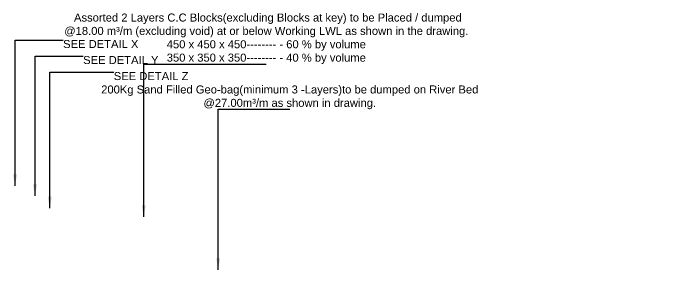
# Model space of a CAD drawing. Header units: inches. Extents: x 89000 to 337533, y -10828 to 570.
# Drawn here: x 282656 to 286746, y -1032 to 570 of the extents above; entities that cross this region are included whole.
import ezdxf

# ---------------------------------------------------------------- set-up
doc = ezdxf.new("R2010")
doc.units = ezdxf.units.IN
doc.header["$LTSCALE"] = 7
doc.header["$MEASUREMENT"] = 0
doc.layers.add('Cross Section Labels', color=7, linetype='Continuous', lineweight=9)
doc.styles.get("Standard").update_dxf_attribs({"font": 'arial.ttf'})
doc.dimstyles.get("Standard").update_dxf_attribs({"dimtxt": 0.18, "dimasz": 0.18, "dimexe": 0.18, "dimexo": 0.0625, "dimgap": 0.09, "dimtad": 0, "dimtih": 1, "dimtoh": 1, "dimdec": 4, "dimzin": 0, "dimdsep": 46, "dimtxsty": 'Standard', "dimcen": 0.09, "dimadec": 0, "dimazin": 0, "dimtfac": 1, "dimtdec": 4, "dimtofl": 0, "dimtmove": 0, "dimatfit": 3, "dimfxl": 1, "dimtolj": 1, "dimtzin": 0, "dimarcsym": 0})

msp = doc.modelspace()

# ---------------------------------------------------------------- texts
at = {"layer": 'Cross Section Labels', "char_height": 50}
for s, insert, attachment_point in [(' Assorted 2 Layers C.C Blocks(excluding Blocks at key) to be Placed / dumped^J@18.00 m³/m (excluding void) at or below Working LWL as shown in the drawing.^J450 x 450 x 450-------- - 60 % by volume^J350 x 350 x 350-------- - 40 % by volume', (284235.3086, 251.93889), 8), ('SEE DETAIL X', (282968.00859, 401.93889), 1), ('SEE DETAIL Y', (283092.95859, 301.93889), 1), ('SEE DETAIL Z', (283284.05859, 201.93889), 1), ('200Kg Sand Filled Geo-bag(minimum 3 -Layers)to be dumped on River Bed^J@27.00m³/m as shown in drawing.', (284381.61182, -30.14971), 8)]:
    msp.add_mtext(s, dxfattribs=dict(at, insert=insert, attachment_point=attachment_point))

# ---------------------------------------------------------------- leaders
at = {"layer": 'Cross Section Labels', "annotation_type": 0, "has_hookline": 1, "hookline_direction": 0}
for points, text_width in [([(282668.00859, -508.30111), (282668.00859, 401.93889), (282967.91859, 401.93889)], 466.13233), ([(282792.95859, -570.77611), (282792.95859, 301.93889), (283092.86859, 301.93889)], 466.03001), ([(283470.86033, -701.8892), (283470.86033, 251.93889), (284235.2186, 251.93889)], 2510.77763), ([(282884.83359, -647.95111), (282884.83359, 201.93889), (283283.96859, 201.93889)], 460.91405), ([(283935.3086, -1032.24911), (283935.3086, -30.14971), (284381.52182, -30.14971)], 2345.7367)]:
    msp.add_leader(points, dimstyle='Standard', override={"dimasz": 72}, dxfattribs=dict(at, text_width=text_width))

doc.saveas('drawing.dxf')
